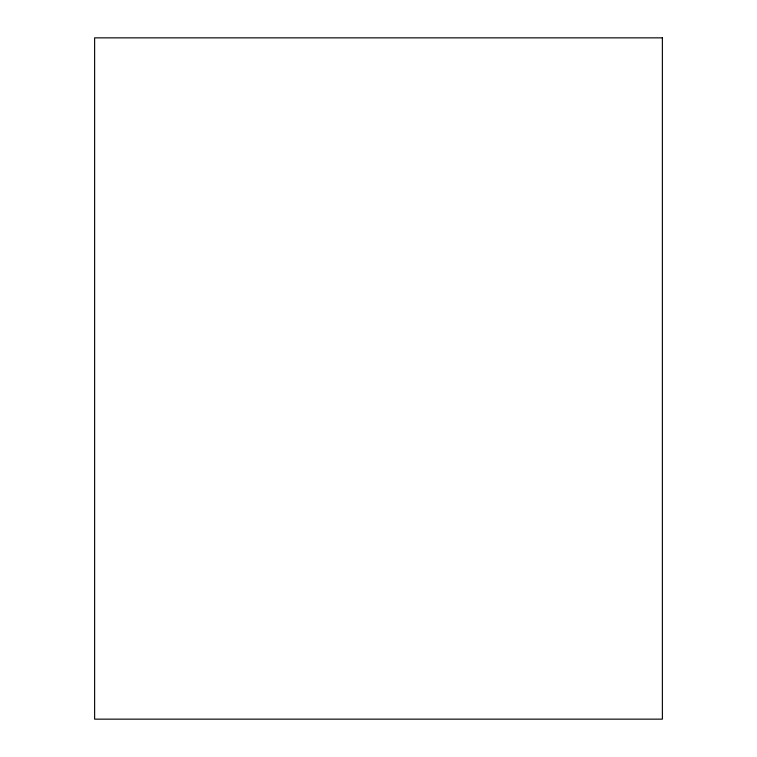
<?xml version="1.0" encoding="UTF-8"?>
<svg xmlns="http://www.w3.org/2000/svg" width="757" height="757" viewBox="0 0 757 757"><rect width="100%" height="100%" fill="white"/><g stroke="black" fill="none" stroke-linecap="round" stroke-linejoin="round"><path stroke-width="1.14" d="M662.375 37.85L94.625 37.85L94.625 719.15L662.375 719.15L662.375 37.85"/></g></svg>
